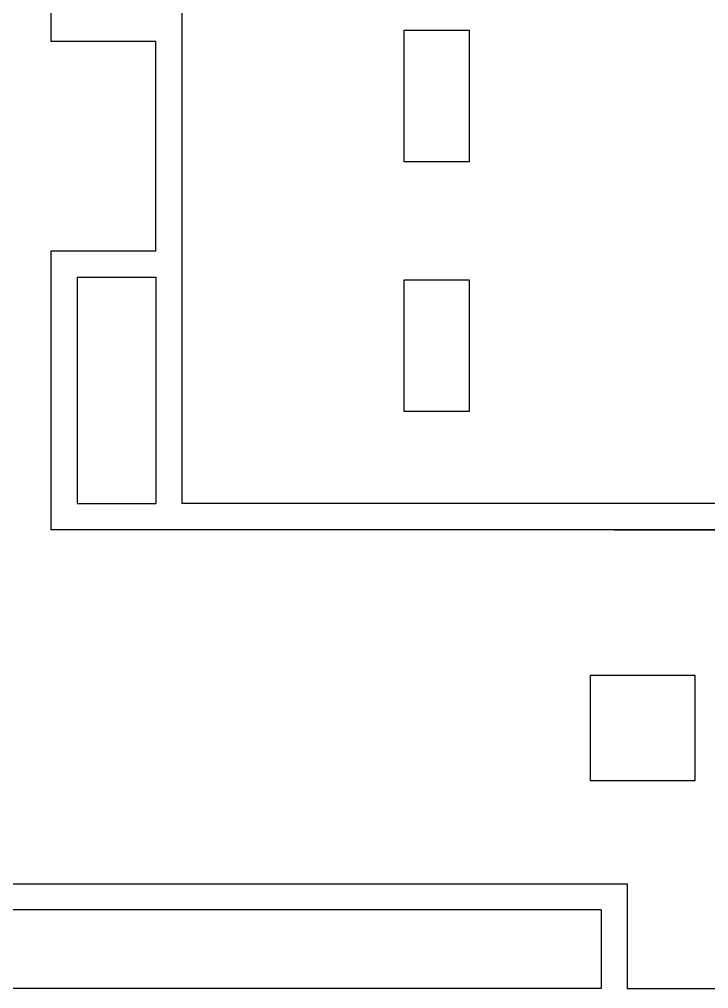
# Model space of a CAD drawing. Extents: x -19 to 297, y 0 to 420.
# Drawn here: x 248.32 to 261.47, y 226.27 to 244.75 of the extents above; entities that cross this region are included whole.
import ezdxf

# ---------------------------------------------------------------- set-up
doc = ezdxf.new("R2010")
doc.units = 0
doc.header["$MEASUREMENT"] = 0
doc.linetypes.add('K5LT_BASIC', pattern=[0])
doc.layers.add('Системный слой', color=7, linetype='Continuous')

# ---------------------------------------------------------------- blocks, each defined once
blk = doc.blocks.new('*U')
at = {"layer": 'Системный слой', "color": 5, "linetype": 'K5LT_BASIC'}
for p, q in [((256.904, 244.541), (255.654, 244.541)), ((255.654, 244.541), (255.654, 242.041)), ((256.904, 242.041), (256.904, 244.541)), ((255.654, 242.041), (256.904, 242.041)), ((256.904, 239.779), (255.654, 239.779)), ((255.654, 239.779), (255.654, 237.279)), ((256.904, 237.279), (256.904, 239.779)), ((255.654, 237.279), (256.904, 237.279)), ((261.21, 232.238), (259.21, 232.238)), ((259.21, 232.238), (259.21, 230.238)), ((261.21, 230.238), (261.21, 232.238)), ((259.21, 230.238), (261.21, 230.238))]:
    blk.add_line(p, q, dxfattribs=at)

msp = doc.modelspace()

# ---------------------------------------------------------------- linework, layer by layer
at = {"layer": 'Системный слой', "color": 5, "linetype": 'K5LT_BASIC'}
for p, q in [((248.918, 269.969), (248.918, 244.335)), ((251.418, 265.019), (251.418, 235.519)), ((250.918, 244.335), (248.918, 244.335)), ((250.918, 240.335), (250.918, 244.335)), ((248.918, 240.335), (248.918, 235.019)), ((250.918, 240.335), (248.918, 240.335)), ((249.418, 239.835), (249.418, 235.519)), ((249.418, 239.835), (250.918, 239.835)), ((250.918, 239.835), (250.918, 235.519)), ((249.418, 235.519), (250.918, 235.519)), ((252.667, 235.519), (251.418, 235.519)), ((272.667, 235.519), (252.667, 235.519)), ((272.667, 235.519), (259.667, 235.519)), ((252.667, 235.019), (248.918, 235.019)), ((272.667, 235.019), (252.667, 235.019)), ((259.667, 235.019), (272.667, 235.019)), ((233.917, 228.269), (259.917, 228.269)), ((259.917, 228.269), (259.917, 226.269)), ((259.417, 227.769), (234.417, 227.769)), ((259.417, 227.769), (259.417, 226.269)), ((259.417, 226.269), (234.417, 226.269)), ((259.917, 226.269), (263.917, 226.269))]:
    msp.add_line(p, q, dxfattribs=at)

# ---------------------------------------------------------------- block references
at = {"layer": 'Системный слой'}
msp.add_blockref('*U', (0, 0), dxfattribs=at)
msp.add_blockref('*U', (0, 0), dxfattribs=at)
msp.add_blockref('*U', (0, 0), dxfattribs=at)
msp.add_blockref('*U', (0, 0), dxfattribs=at)
msp.add_blockref('*U', (0, 0), dxfattribs=at)
msp.add_blockref('*U', (0, 0), dxfattribs=at)
msp.add_blockref('*U', (0, 0), dxfattribs=at)
msp.add_blockref('*U', (0, 0), dxfattribs=at)
msp.add_blockref('*U', (0, 0), dxfattribs=at)
msp.add_blockref('*U', (0, 0), dxfattribs=at)
msp.add_blockref('*U', (0, 0), dxfattribs=at)
msp.add_blockref('*U', (0, 0), dxfattribs=at)
msp.add_blockref('*U', (0, 0), dxfattribs=at)
msp.add_blockref('*U', (0, 0), dxfattribs=at)
msp.add_blockref('*U', (0, 0), dxfattribs=at)
msp.add_blockref('*U', (0, 0), dxfattribs=at)
msp.add_blockref('*U', (0, 0), dxfattribs=at)
msp.add_blockref('*U', (0, 0), dxfattribs=at)
msp.add_blockref('*U', (0, 0), dxfattribs=at)
msp.add_blockref('*U', (0, 0), dxfattribs=at)
msp.add_blockref('*U', (0, 0), dxfattribs=at)
msp.add_blockref('*U', (0, 0), dxfattribs=at)
msp.add_blockref('*U', (0, 0), dxfattribs=at)
msp.add_blockref('*U', (0, 0), dxfattribs=at)
msp.add_blockref('*U', (0, 0), dxfattribs=at)
msp.add_blockref('*U', (0, 0), dxfattribs=at)
msp.add_blockref('*U', (0, 0), dxfattribs=at)
msp.add_blockref('*U', (0, 0), dxfattribs=at)
msp.add_blockref('*U', (0, 0), dxfattribs=at)
msp.add_blockref('*U', (0, 0), dxfattribs=at)
msp.add_blockref('*U', (0, 0), dxfattribs=at)
msp.add_blockref('*U', (0, 0), dxfattribs=at)
msp.add_blockref('*U', (0, 0), dxfattribs=at)
msp.add_blockref('*U', (0, 0), dxfattribs=at)
msp.add_blockref('*U', (0, 0), dxfattribs=at)
msp.add_blockref('*U', (0, 0), dxfattribs=at)
msp.add_blockref('*U', (0, 0), dxfattribs=at)
msp.add_blockref('*U', (0, 0), dxfattribs=at)
msp.add_blockref('*U', (0, 0), dxfattribs=at)
msp.add_blockref('*U', (0, 0), dxfattribs=at)
msp.add_blockref('*U', (0, 0), dxfattribs=at)
msp.add_blockref('*U', (0, 0), dxfattribs=at)
msp.add_blockref('*U', (0, 0), dxfattribs=at)
msp.add_blockref('*U', (0, 0), dxfattribs=at)
msp.add_blockref('*U', (0, 0), dxfattribs=at)
msp.add_blockref('*U', (0, 0), dxfattribs=at)
msp.add_blockref('*U', (0, 0), dxfattribs=at)
msp.add_blockref('*U', (0, 0), dxfattribs=at)
msp.add_blockref('*U', (0, 0), dxfattribs=at)
msp.add_blockref('*U', (0, 0), dxfattribs=at)
msp.add_blockref('*U', (0, 0), dxfattribs=at)
msp.add_blockref('*U', (0, 0), dxfattribs=at)
msp.add_blockref('*U', (0, 0), dxfattribs=at)
msp.add_blockref('*U', (0, 0), dxfattribs=at)
msp.add_blockref('*U', (0, 0), dxfattribs=at)
msp.add_blockref('*U', (0, 0), dxfattribs=at)
msp.add_blockref('*U', (0, 0), dxfattribs=at)
msp.add_blockref('*U', (0, 0), dxfattribs=at)
msp.add_blockref('*U', (0, 0), dxfattribs=at)
msp.add_blockref('*U', (0, 0), dxfattribs=at)
msp.add_blockref('*U', (0, 0), dxfattribs=at)
msp.add_blockref('*U', (0, 0), dxfattribs=at)
msp.add_blockref('*U', (0, 0), dxfattribs=at)
msp.add_blockref('*U', (0, 0), dxfattribs=at)
msp.add_blockref('*U', (0, 0), dxfattribs=at)
msp.add_blockref('*U', (0, 0), dxfattribs=at)
msp.add_blockref('*U', (0, 0), dxfattribs=at)
msp.add_blockref('*U', (0, 0), dxfattribs=at)
msp.add_blockref('*U', (0, 0), dxfattribs=at)
msp.add_blockref('*U', (0, 0), dxfattribs=at)
msp.add_blockref('*U', (0, 0), dxfattribs=at)
msp.add_blockref('*U', (0, 0), dxfattribs=at)
msp.add_blockref('*U', (0, 0), dxfattribs=at)
msp.add_blockref('*U', (0, 0), dxfattribs=at)
msp.add_blockref('*U', (0, 0), dxfattribs=at)
msp.add_blockref('*U', (0, 0), dxfattribs=at)
msp.add_blockref('*U', (0, 0), dxfattribs=at)
msp.add_blockref('*U', (0, 0), dxfattribs=at)
msp.add_blockref('*U', (0, 0), dxfattribs=at)
msp.add_blockref('*U', (0, 0), dxfattribs=at)
msp.add_blockref('*U', (0, 0), dxfattribs=at)
msp.add_blockref('*U', (0, 0), dxfattribs=at)
msp.add_blockref('*U', (0, 0), dxfattribs=at)
msp.add_blockref('*U', (0, 0), dxfattribs=at)
msp.add_blockref('*U', (0, 0), dxfattribs=at)
msp.add_blockref('*U', (0, 0), dxfattribs=at)
msp.add_blockref('*U', (0, 0), dxfattribs=at)
msp.add_blockref('*U', (0, 0), dxfattribs=at)
msp.add_blockref('*U', (0, 0), dxfattribs=at)
msp.add_blockref('*U', (0, 0), dxfattribs=at)
msp.add_blockref('*U', (0, 0), dxfattribs=at)
msp.add_blockref('*U', (0, 0), dxfattribs=at)
msp.add_blockref('*U', (0, 0), dxfattribs=at)
msp.add_blockref('*U', (0, 0), dxfattribs=at)
msp.add_blockref('*U', (0, 0), dxfattribs=at)
msp.add_blockref('*U', (0, 0), dxfattribs=at)
msp.add_blockref('*U', (0, 0), dxfattribs=at)
msp.add_blockref('*U', (0, 0), dxfattribs=at)
msp.add_blockref('*U', (0, 0), dxfattribs=at)
msp.add_blockref('*U', (0, 0), dxfattribs=at)
msp.add_blockref('*U', (0, 0), dxfattribs=at)
msp.add_blockref('*U', (0, 0), dxfattribs=at)
msp.add_blockref('*U', (0, 0), dxfattribs=at)
msp.add_blockref('*U', (0, 0), dxfattribs=at)
msp.add_blockref('*U', (0, 0), dxfattribs=at)
msp.add_blockref('*U', (0, 0), dxfattribs=at)
msp.add_blockref('*U', (0, 0), dxfattribs=at)
msp.add_blockref('*U', (0, 0), dxfattribs=at)
msp.add_blockref('*U', (0, 0), dxfattribs=at)
msp.add_blockref('*U', (0, 0), dxfattribs=at)
msp.add_blockref('*U', (0, 0), dxfattribs=at)
msp.add_blockref('*U', (0, 0), dxfattribs=at)
msp.add_blockref('*U', (0, 0), dxfattribs=at)
msp.add_blockref('*U', (0, 0), dxfattribs=at)
msp.add_blockref('*U', (0, 0), dxfattribs=at)
msp.add_blockref('*U', (0, 0), dxfattribs=at)
msp.add_blockref('*U', (0, 0), dxfattribs=at)
msp.add_blockref('*U', (0, 0), dxfattribs=at)
msp.add_blockref('*U', (0, 0), dxfattribs=at)
msp.add_blockref('*U', (0, 0), dxfattribs=at)
msp.add_blockref('*U', (0, 0), dxfattribs=at)
msp.add_blockref('*U', (0, 0), dxfattribs=at)
msp.add_blockref('*U', (0, 0), dxfattribs=at)
msp.add_blockref('*U', (0, 0), dxfattribs=at)
msp.add_blockref('*U', (0, 0), dxfattribs=at)
msp.add_blockref('*U', (0, 0), dxfattribs=at)
msp.add_blockref('*U', (0, 0), dxfattribs=at)
msp.add_blockref('*U', (0, 0), dxfattribs=at)
msp.add_blockref('*U', (0, 0), dxfattribs=at)
msp.add_blockref('*U', (0, 0), dxfattribs=at)
msp.add_blockref('*U', (0, 0), dxfattribs=at)
msp.add_blockref('*U', (0, 0), dxfattribs=at)
msp.add_blockref('*U', (0, 0), dxfattribs=at)
msp.add_blockref('*U', (0, 0), dxfattribs=at)
msp.add_blockref('*U', (0, 0), dxfattribs=at)
msp.add_blockref('*U', (0, 0), dxfattribs=at)
msp.add_blockref('*U', (0, 0), dxfattribs=at)
msp.add_blockref('*U', (0, 0), dxfattribs=at)
msp.add_blockref('*U', (0, 0), dxfattribs=at)
msp.add_blockref('*U', (0, 0), dxfattribs=at)
msp.add_blockref('*U', (0, 0), dxfattribs=at)
msp.add_blockref('*U', (0, 0), dxfattribs=at)
msp.add_blockref('*U', (0, 0), dxfattribs=at)
msp.add_blockref('*U', (0, 0), dxfattribs=at)
msp.add_blockref('*U', (0, 0), dxfattribs=at)
msp.add_blockref('*U', (0, 0), dxfattribs=at)
msp.add_blockref('*U', (0, 0), dxfattribs=at)
msp.add_blockref('*U', (0, 0), dxfattribs=at)
msp.add_blockref('*U', (0, 0), dxfattribs=at)
msp.add_blockref('*U', (0, 0), dxfattribs=at)
msp.add_blockref('*U', (0, 0), dxfattribs=at)
msp.add_blockref('*U', (0, 0), dxfattribs=at)
msp.add_blockref('*U', (0, 0), dxfattribs=at)
msp.add_blockref('*U', (0, 0), dxfattribs=at)
msp.add_blockref('*U', (0, 0), dxfattribs=at)
msp.add_blockref('*U', (0, 0), dxfattribs=at)
msp.add_blockref('*U', (0, 0), dxfattribs=at)
msp.add_blockref('*U', (0, 0), dxfattribs=at)
msp.add_blockref('*U', (0, 0), dxfattribs=at)
msp.add_blockref('*U', (0, 0), dxfattribs=at)
msp.add_blockref('*U', (0, 0), dxfattribs=at)
msp.add_blockref('*U', (0, 0), dxfattribs=at)
msp.add_blockref('*U', (0, 0), dxfattribs=at)
msp.add_blockref('*U', (0, 0), dxfattribs=at)
msp.add_blockref('*U', (0, 0), dxfattribs=at)
msp.add_blockref('*U', (0, 0), dxfattribs=at)
msp.add_blockref('*U', (0, 0), dxfattribs=at)
msp.add_blockref('*U', (0, 0), dxfattribs=at)
msp.add_blockref('*U', (0, 0), dxfattribs=at)
msp.add_blockref('*U', (0, 0), dxfattribs=at)
msp.add_blockref('*U', (0, 0), dxfattribs=at)
msp.add_blockref('*U', (0, 0), dxfattribs=at)
msp.add_blockref('*U', (0, 0), dxfattribs=at)
msp.add_blockref('*U', (0, 0), dxfattribs=at)
msp.add_blockref('*U', (0, 0), dxfattribs=at)
msp.add_blockref('*U', (0, 0), dxfattribs=at)
msp.add_blockref('*U', (0, 0), dxfattribs=at)
msp.add_blockref('*U', (0, 0), dxfattribs=at)
msp.add_blockref('*U', (0, 0), dxfattribs=at)
msp.add_blockref('*U', (0, 0), dxfattribs=at)
msp.add_blockref('*U', (0, 0), dxfattribs=at)
msp.add_blockref('*U', (0, 0), dxfattribs=at)
msp.add_blockref('*U', (0, 0), dxfattribs=at)
msp.add_blockref('*U', (0, 0), dxfattribs=at)
msp.add_blockref('*U', (0, 0), dxfattribs=at)
msp.add_blockref('*U', (0, 0), dxfattribs=at)
msp.add_blockref('*U', (0, 0), dxfattribs=at)
msp.add_blockref('*U', (0, 0), dxfattribs=at)
msp.add_blockref('*U', (0, 0), dxfattribs=at)
msp.add_blockref('*U', (0, 0), dxfattribs=at)
msp.add_blockref('*U', (0, 0), dxfattribs=at)
msp.add_blockref('*U', (0, 0), dxfattribs=at)
msp.add_blockref('*U', (0, 0), dxfattribs=at)
msp.add_blockref('*U', (0, 0), dxfattribs=at)
msp.add_blockref('*U', (0, 0), dxfattribs=at)
msp.add_blockref('*U', (0, 0), dxfattribs=at)
msp.add_blockref('*U', (0, 0), dxfattribs=at)
msp.add_blockref('*U', (0, 0), dxfattribs=at)
msp.add_blockref('*U', (0, 0), dxfattribs=at)
msp.add_blockref('*U', (0, 0), dxfattribs=at)
msp.add_blockref('*U', (0, 0), dxfattribs=at)
msp.add_blockref('*U', (0, 0), dxfattribs=at)
msp.add_blockref('*U', (0, 0), dxfattribs=at)
msp.add_blockref('*U', (0, 0), dxfattribs=at)
msp.add_blockref('*U', (0, 0), dxfattribs=at)
msp.add_blockref('*U', (0, 0), dxfattribs=at)
msp.add_blockref('*U', (0, 0), dxfattribs=at)
msp.add_blockref('*U', (0, 0), dxfattribs=at)
msp.add_blockref('*U', (0, 0), dxfattribs=at)
msp.add_blockref('*U', (0, 0), dxfattribs=at)
msp.add_blockref('*U', (0, 0), dxfattribs=at)
msp.add_blockref('*U', (0, 0), dxfattribs=at)
msp.add_blockref('*U', (0, 0), dxfattribs=at)
msp.add_blockref('*U', (0, 0), dxfattribs=at)
msp.add_blockref('*U', (0, 0), dxfattribs=at)
msp.add_blockref('*U', (0, 0), dxfattribs=at)
msp.add_blockref('*U', (0, 0), dxfattribs=at)
msp.add_blockref('*U', (0, 0), dxfattribs=at)
msp.add_blockref('*U', (0, 0), dxfattribs=at)
msp.add_blockref('*U', (0, 0), dxfattribs=at)
msp.add_blockref('*U', (0, 0), dxfattribs=at)
msp.add_blockref('*U', (0, 0), dxfattribs=at)
msp.add_blockref('*U', (0, 0), dxfattribs=at)
msp.add_blockref('*U', (0, 0), dxfattribs=at)
msp.add_blockref('*U', (0, 0), dxfattribs=at)
msp.add_blockref('*U', (0, 0), dxfattribs=at)
msp.add_blockref('*U', (0, 0), dxfattribs=at)
msp.add_blockref('*U', (0, 0), dxfattribs=at)
msp.add_blockref('*U', (0, 0), dxfattribs=at)
msp.add_blockref('*U', (0, 0), dxfattribs=at)
msp.add_blockref('*U', (0, 0), dxfattribs=at)
msp.add_blockref('*U', (0, 0), dxfattribs=at)
msp.add_blockref('*U', (0, 0), dxfattribs=at)
msp.add_blockref('*U', (0, 0), dxfattribs=at)
msp.add_blockref('*U', (0, 0), dxfattribs=at)
msp.add_blockref('*U', (0, 0), dxfattribs=at)
msp.add_blockref('*U', (0, 0), dxfattribs=at)
msp.add_blockref('*U', (0, 0), dxfattribs=at)
msp.add_blockref('*U', (0, 0), dxfattribs=at)
msp.add_blockref('*U', (0, 0), dxfattribs=at)
msp.add_blockref('*U', (0, 0), dxfattribs=at)
msp.add_blockref('*U', (0, 0), dxfattribs=at)
msp.add_blockref('*U', (0, 0), dxfattribs=at)
msp.add_blockref('*U', (0, 0), dxfattribs=at)
msp.add_blockref('*U', (0, 0), dxfattribs=at)
msp.add_blockref('*U', (0, 0), dxfattribs=at)
msp.add_blockref('*U', (0, 0), dxfattribs=at)
msp.add_blockref('*U', (0, 0), dxfattribs=at)
msp.add_blockref('*U', (0, 0), dxfattribs=at)
msp.add_blockref('*U', (0, 0), dxfattribs=at)
msp.add_blockref('*U', (0, 0), dxfattribs=at)
msp.add_blockref('*U', (0, 0), dxfattribs=at)
msp.add_blockref('*U', (0, 0), dxfattribs=at)
msp.add_blockref('*U', (0, 0), dxfattribs=at)
msp.add_blockref('*U', (0, 0), dxfattribs=at)
msp.add_blockref('*U', (0, 0), dxfattribs=at)
msp.add_blockref('*U', (0, 0), dxfattribs=at)
msp.add_blockref('*U', (0, 0), dxfattribs=at)
msp.add_blockref('*U', (0, 0), dxfattribs=at)
msp.add_blockref('*U', (0, 0), dxfattribs=at)
msp.add_blockref('*U', (0, 0), dxfattribs=at)
msp.add_blockref('*U', (0, 0), dxfattribs=at)
msp.add_blockref('*U', (0, 0), dxfattribs=at)
msp.add_blockref('*U', (0, 0), dxfattribs=at)
msp.add_blockref('*U', (0, 0), dxfattribs=at)
msp.add_blockref('*U', (0, 0), dxfattribs=at)
msp.add_blockref('*U', (0, 0), dxfattribs=at)
msp.add_blockref('*U', (0, 0), dxfattribs=at)
msp.add_blockref('*U', (0, 0), dxfattribs=at)
msp.add_blockref('*U', (0, 0), dxfattribs=at)
msp.add_blockref('*U', (0, 0), dxfattribs=at)
msp.add_blockref('*U', (0, 0), dxfattribs=at)
msp.add_blockref('*U', (0, 0), dxfattribs=at)
msp.add_blockref('*U', (0, 0), dxfattribs=at)
msp.add_blockref('*U', (0, 0), dxfattribs=at)
msp.add_blockref('*U', (0, 0), dxfattribs=at)
msp.add_blockref('*U', (0, 0), dxfattribs=at)
msp.add_blockref('*U', (0, 0), dxfattribs=at)
msp.add_blockref('*U', (0, 0), dxfattribs=at)
msp.add_blockref('*U', (0, 0), dxfattribs=at)
msp.add_blockref('*U', (0, 0), dxfattribs=at)
msp.add_blockref('*U', (0, 0), dxfattribs=at)
msp.add_blockref('*U', (0, 0), dxfattribs=at)
msp.add_blockref('*U', (0, 0), dxfattribs=at)
msp.add_blockref('*U', (0, 0), dxfattribs=at)
msp.add_blockref('*U', (0, 0), dxfattribs=at)
msp.add_blockref('*U', (0, 0), dxfattribs=at)
msp.add_blockref('*U', (0, 0), dxfattribs=at)
msp.add_blockref('*U', (0, 0), dxfattribs=at)
msp.add_blockref('*U', (0, 0), dxfattribs=at)
msp.add_blockref('*U', (0, 0), dxfattribs=at)
msp.add_blockref('*U', (0, 0), dxfattribs=at)
msp.add_blockref('*U', (0, 0), dxfattribs=at)
msp.add_blockref('*U', (0, 0), dxfattribs=at)
msp.add_blockref('*U', (0, 0), dxfattribs=at)
msp.add_blockref('*U', (0, 0), dxfattribs=at)
msp.add_blockref('*U', (0, 0), dxfattribs=at)
msp.add_blockref('*U', (0, 0), dxfattribs=at)
msp.add_blockref('*U', (0, 0), dxfattribs=at)
msp.add_blockref('*U', (0, 0), dxfattribs=at)
msp.add_blockref('*U', (0, 0), dxfattribs=at)
msp.add_blockref('*U', (0, 0), dxfattribs=at)
msp.add_blockref('*U', (0, 0), dxfattribs=at)
msp.add_blockref('*U', (0, 0), dxfattribs=at)
msp.add_blockref('*U', (0, 0), dxfattribs=at)
msp.add_blockref('*U', (0, 0), dxfattribs=at)
msp.add_blockref('*U', (0, 0), dxfattribs=at)
msp.add_blockref('*U', (0, 0), dxfattribs=at)
msp.add_blockref('*U', (0, 0), dxfattribs=at)
msp.add_blockref('*U', (0, 0), dxfattribs=at)
msp.add_blockref('*U', (0, 0), dxfattribs=at)
msp.add_blockref('*U', (0, 0), dxfattribs=at)
msp.add_blockref('*U', (0, 0), dxfattribs=at)
msp.add_blockref('*U', (0, 0), dxfattribs=at)
msp.add_blockref('*U', (0, 0), dxfattribs=at)
msp.add_blockref('*U', (0, 0), dxfattribs=at)
msp.add_blockref('*U', (0, 0), dxfattribs=at)
msp.add_blockref('*U', (0, 0), dxfattribs=at)
msp.add_blockref('*U', (0, 0), dxfattribs=at)
msp.add_blockref('*U', (0, 0), dxfattribs=at)
msp.add_blockref('*U', (0, 0), dxfattribs=at)
msp.add_blockref('*U', (0, 0), dxfattribs=at)
msp.add_blockref('*U', (0, 0), dxfattribs=at)
msp.add_blockref('*U', (0, 0), dxfattribs=at)
msp.add_blockref('*U', (0, 0), dxfattribs=at)
msp.add_blockref('*U', (0, 0), dxfattribs=at)
msp.add_blockref('*U', (0, 0), dxfattribs=at)
msp.add_blockref('*U', (0, 0), dxfattribs=at)
msp.add_blockref('*U', (0, 0), dxfattribs=at)
msp.add_blockref('*U', (0, 0), dxfattribs=at)
msp.add_blockref('*U', (0, 0), dxfattribs=at)
msp.add_blockref('*U', (0, 0), dxfattribs=at)
msp.add_blockref('*U', (0, 0), dxfattribs=at)
msp.add_blockref('*U', (0, 0), dxfattribs=at)
msp.add_blockref('*U', (0, 0), dxfattribs=at)
msp.add_blockref('*U', (0, 0), dxfattribs=at)
msp.add_blockref('*U', (0, 0), dxfattribs=at)
msp.add_blockref('*U', (0, 0), dxfattribs=at)
msp.add_blockref('*U', (0, 0), dxfattribs=at)
msp.add_blockref('*U', (0, 0), dxfattribs=at)
msp.add_blockref('*U', (0, 0), dxfattribs=at)
msp.add_blockref('*U', (0, 0), dxfattribs=at)
msp.add_blockref('*U', (0, 0), dxfattribs=at)
msp.add_blockref('*U', (0, 0), dxfattribs=at)
msp.add_blockref('*U', (0, 0), dxfattribs=at)
msp.add_blockref('*U', (0, 0), dxfattribs=at)
msp.add_blockref('*U', (0, 0), dxfattribs=at)
msp.add_blockref('*U', (0, 0), dxfattribs=at)
msp.add_blockref('*U', (0, 0), dxfattribs=at)
msp.add_blockref('*U', (0, 0), dxfattribs=at)
msp.add_blockref('*U', (0, 0), dxfattribs=at)
msp.add_blockref('*U', (0, 0), dxfattribs=at)
msp.add_blockref('*U', (0, 0), dxfattribs=at)
msp.add_blockref('*U', (0, 0), dxfattribs=at)
msp.add_blockref('*U', (0, 0), dxfattribs=at)
msp.add_blockref('*U', (0, 0), dxfattribs=at)
msp.add_blockref('*U', (0, 0), dxfattribs=at)
msp.add_blockref('*U', (0, 0), dxfattribs=at)
msp.add_blockref('*U', (0, 0), dxfattribs=at)
msp.add_blockref('*U', (0, 0), dxfattribs=at)
msp.add_blockref('*U', (0, 0), dxfattribs=at)
msp.add_blockref('*U', (0, 0), dxfattribs=at)
msp.add_blockref('*U', (0, 0), dxfattribs=at)
msp.add_blockref('*U', (0, 0), dxfattribs=at)
msp.add_blockref('*U', (0, 0), dxfattribs=at)
msp.add_blockref('*U', (0, 0), dxfattribs=at)
msp.add_blockref('*U', (0, 0), dxfattribs=at)
msp.add_blockref('*U', (0, 0), dxfattribs=at)
msp.add_blockref('*U', (0, 0), dxfattribs=at)
msp.add_blockref('*U', (0, 0), dxfattribs=at)
msp.add_blockref('*U', (0, 0), dxfattribs=at)
msp.add_blockref('*U', (0, 0), dxfattribs=at)
msp.add_blockref('*U', (0, 0), dxfattribs=at)
msp.add_blockref('*U', (0, 0), dxfattribs=at)
msp.add_blockref('*U', (0, 0), dxfattribs=at)
msp.add_blockref('*U', (0, 0), dxfattribs=at)
msp.add_blockref('*U', (0, 0), dxfattribs=at)
msp.add_blockref('*U', (0, 0), dxfattribs=at)
msp.add_blockref('*U', (0, 0), dxfattribs=at)
msp.add_blockref('*U', (0, 0), dxfattribs=at)
msp.add_blockref('*U', (0, 0), dxfattribs=at)
msp.add_blockref('*U', (0, 0), dxfattribs=at)
msp.add_blockref('*U', (0, 0), dxfattribs=at)
msp.add_blockref('*U', (0, 0), dxfattribs=at)
msp.add_blockref('*U', (0, 0), dxfattribs=at)
msp.add_blockref('*U', (0, 0), dxfattribs=at)
msp.add_blockref('*U', (0, 0), dxfattribs=at)
msp.add_blockref('*U', (0, 0), dxfattribs=at)
msp.add_blockref('*U', (0, 0), dxfattribs=at)
msp.add_blockref('*U', (0, 0), dxfattribs=at)
msp.add_blockref('*U', (0, 0), dxfattribs=at)
msp.add_blockref('*U', (0, 0), dxfattribs=at)
msp.add_blockref('*U', (0, 0), dxfattribs=at)
msp.add_blockref('*U', (0, 0), dxfattribs=at)
msp.add_blockref('*U', (0, 0), dxfattribs=at)
msp.add_blockref('*U', (0, 0), dxfattribs=at)
msp.add_blockref('*U', (0, 0), dxfattribs=at)
msp.add_blockref('*U', (0, 0), dxfattribs=at)
msp.add_blockref('*U', (0, 0), dxfattribs=at)
msp.add_blockref('*U', (0, 0), dxfattribs=at)
msp.add_blockref('*U', (0, 0), dxfattribs=at)
msp.add_blockref('*U', (0, 0), dxfattribs=at)
msp.add_blockref('*U', (0, 0), dxfattribs=at)
msp.add_blockref('*U', (0, 0), dxfattribs=at)
msp.add_blockref('*U', (0, 0), dxfattribs=at)
msp.add_blockref('*U', (0, 0), dxfattribs=at)
msp.add_blockref('*U', (0, 0), dxfattribs=at)
msp.add_blockref('*U', (0, 0), dxfattribs=at)
msp.add_blockref('*U', (0, 0), dxfattribs=at)
msp.add_blockref('*U', (0, 0), dxfattribs=at)
msp.add_blockref('*U', (0, 0), dxfattribs=at)
msp.add_blockref('*U', (0, 0), dxfattribs=at)
msp.add_blockref('*U', (0, 0), dxfattribs=at)
msp.add_blockref('*U', (0, 0), dxfattribs=at)
msp.add_blockref('*U', (0, 0), dxfattribs=at)
msp.add_blockref('*U', (0, 0), dxfattribs=at)
msp.add_blockref('*U', (0, 0), dxfattribs=at)
msp.add_blockref('*U', (0, 0), dxfattribs=at)
msp.add_blockref('*U', (0, 0), dxfattribs=at)
msp.add_blockref('*U', (0, 0), dxfattribs=at)
msp.add_blockref('*U', (0, 0), dxfattribs=at)
msp.add_blockref('*U', (0, 0), dxfattribs=at)
msp.add_blockref('*U', (0, 0), dxfattribs=at)
msp.add_blockref('*U', (0, 0), dxfattribs=at)
msp.add_blockref('*U', (0, 0), dxfattribs=at)
msp.add_blockref('*U', (0, 0), dxfattribs=at)
msp.add_blockref('*U', (0, 0), dxfattribs=at)
msp.add_blockref('*U', (0, 0), dxfattribs=at)
msp.add_blockref('*U', (0, 0), dxfattribs=at)
msp.add_blockref('*U', (0, 0), dxfattribs=at)
msp.add_blockref('*U', (0, 0), dxfattribs=at)
msp.add_blockref('*U', (0, 0), dxfattribs=at)
msp.add_blockref('*U', (0, 0), dxfattribs=at)
msp.add_blockref('*U', (0, 0), dxfattribs=at)
msp.add_blockref('*U', (0, 0), dxfattribs=at)
msp.add_blockref('*U', (0, 0), dxfattribs=at)
msp.add_blockref('*U', (0, 0), dxfattribs=at)
msp.add_blockref('*U', (0, 0), dxfattribs=at)
msp.add_blockref('*U', (0, 0), dxfattribs=at)
msp.add_blockref('*U', (0, 0), dxfattribs=at)
msp.add_blockref('*U', (0, 0), dxfattribs=at)
msp.add_blockref('*U', (0, 0), dxfattribs=at)
msp.add_blockref('*U', (0, 0), dxfattribs=at)
msp.add_blockref('*U', (0, 0), dxfattribs=at)
msp.add_blockref('*U', (0, 0), dxfattribs=at)
msp.add_blockref('*U', (0, 0), dxfattribs=at)
msp.add_blockref('*U', (0, 0), dxfattribs=at)
msp.add_blockref('*U', (0, 0), dxfattribs=at)
msp.add_blockref('*U', (0, 0), dxfattribs=at)
msp.add_blockref('*U', (0, 0), dxfattribs=at)

doc.saveas('drawing.dxf')
